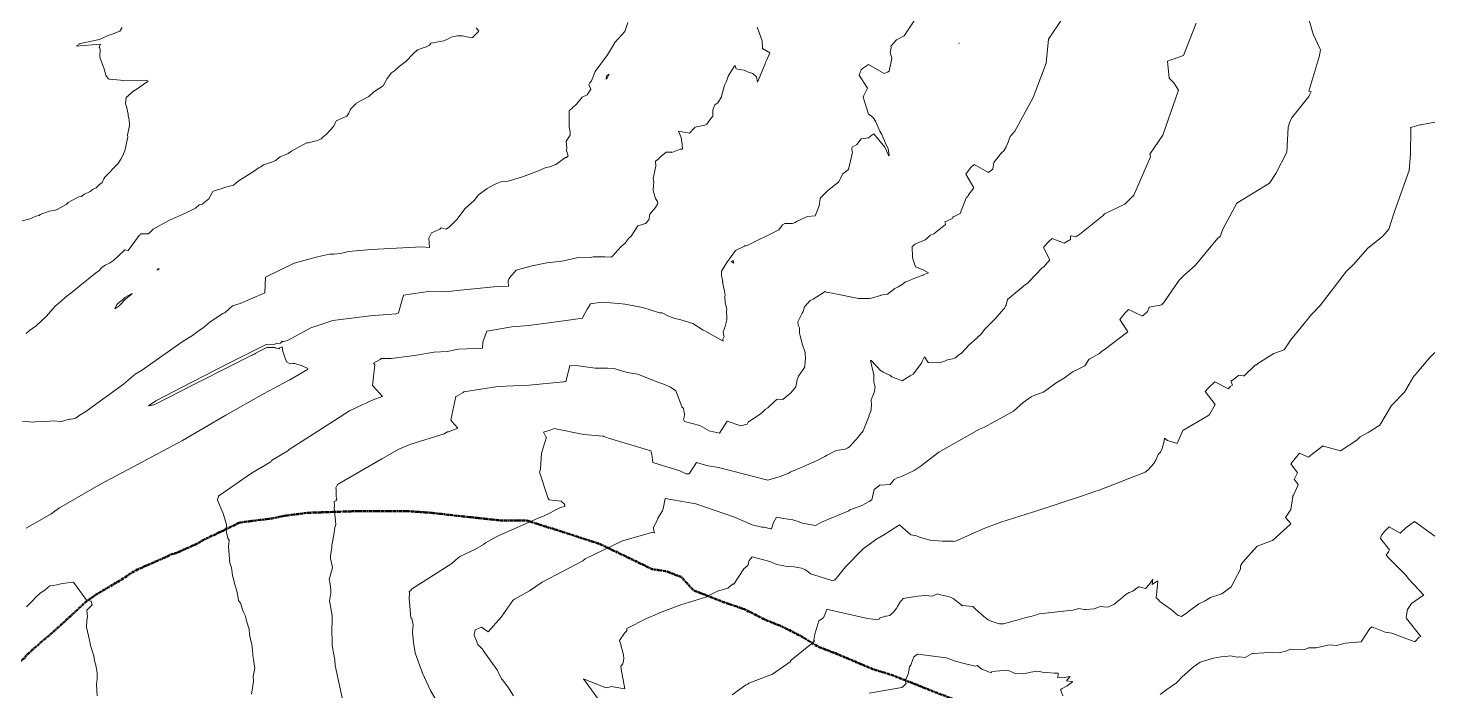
# Model space of a CAD drawing. Header units: metres. Extents: x 808604 to 810125, y 9157736 to 9158882.
# Drawn here: x 809714.7 to 810124.9, y 9158101.2 to 9158294.4 of the extents above; entities that cross this region are included whole.
import ezdxf

# ---------------------------------------------------------------- set-up
doc = ezdxf.new("R2010")
doc.units = ezdxf.units.M
doc.linetypes.add('ACAD_ISO08W100', pattern=[36, 24, -3, 6, -3])
doc.linetypes.add('PHANTOM2', pattern=[1.25, 0.625, -0.125, 0.125, -0.125, 0.125, -0.125])
doc.layers.add('AA L BOT', color=148, linetype='ACAD_ISO08W100')
doc.layers.add('C-TOPO-MAJR', color=9, linetype='Continuous')

msp = doc.modelspace()

# ---------------------------------------------------------------- linework, layer by layer
at = {"layer": 'AA L BOT', "color": 11, "linetype": 'PHANTOM2', "lineweight": 50, "flags": 128}
msp.add_lwpolyline([(809377.38, 9157742.54), (809375.76, 9157751.99), (809374.04, 9157764.51), (809373.86, 9157764.87), (809373.57, 9157767.57), (809373.46, 9157771.08), (809373.67, 9157772.34), (809373.45, 9157776.12), (809373.51, 9157790.1), (809373.53, 9157800.07), (809373.86, 9157810.93), (809373.55, 9157816.18), (809373.61, 9157816.98), (809373.51, 9157817.85), (809371.33, 9157827.13), (809364.39, 9157840.33), (809362.47, 9157843.08), (809356.08, 9157853.57), (809353.66, 9157859.44), (809353.48, 9157860.34), (809352.91, 9157865.09), (809352.88, 9157868.72), (809353.55, 9157874.19), (809353.74, 9157875.31), (809354.26, 9157875.46), (809357.28, 9157874.72), (809359.22, 9157873.83), (809363.82, 9157872.6), (809363.94, 9157873.83), (809364.82, 9157876.56), (809365.24, 9157875.76), (809365.95, 9157875.54), (809367.3, 9157879.42), (809367.87, 9157880.51), (809370.02, 9157885.43), (809373.55, 9157891.86), (809376.47, 9157896.13), (809379.58, 9157898.55), (809386, 9157901.88), (809389.42, 9157902.94), (809394.44, 9157903.37), (809408.46, 9157903.15), (809415.32, 9157903.32), (809422.92, 9157902.97), (809424.88, 9157903.1), (809438.9, 9157901.93), (809441.25, 9157901.86), (809438.8, 9157902.2), (809425.38, 9157903.82), (809413.95, 9157905.57), (809403.87, 9157907.05), (809395.06, 9157917.61), (809388.93, 9157917.81), (809383.84, 9157918.44), (809383.31, 9157918.7), (809388.26, 9157918.66), (809388.88, 9157918.78), (809395.42, 9157919.13), (809395.43, 9157919.14), (809395.47, 9157919.14), (809395.46, 9157919.14), (809395.51, 9157919.14), (809401.97, 9157919.62), (809406.46, 9157919.33), (809406.8, 9157919.44), (809408.19, 9157919.45), (809418.93, 9157918.63), (809419.7, 9157918.87), (809428.14, 9157918.68), (809431.45, 9157917.93), (809436.55, 9157917.45), (809446.69, 9157916.67), (809461.46, 9157915.12), (809464.45, 9157914.8), (809466.03, 9157914.82), (809475.8, 9157914.18), (809480.82, 9157913.4), (809482.36, 9157912.87), (809489.92, 9157911.18), (809493.86, 9157909.56), (809494.21, 9157909.35), (809503.76, 9157904.87), (809507.41, 9157903.38), (809512.32, 9157900.97), (809514.91, 9157900.36), (809515.19, 9157900.23), (809515.76, 9157900.17), (809517.52, 9157899.65), (809519.4, 9157899.32), (809520.11, 9157899.15), (809522.94, 9157897.95), (809523.57, 9157897.77), (809528.42, 9157895.12), (809529.57, 9157894.61), (809532.64, 9157893.67), (809535.09, 9157891.54), (809535.29, 9157891.45), (809538.74, 9157890.32), (809539.52, 9157889.6), (809548.07, 9157886.32), (809553.04, 9157883.92), (809553.85, 9157883.61), (809555.72, 9157883.82), (809556.11, 9157883.72), (809557.87, 9157882.94), (809559.42, 9157882.74), (809561.15, 9157882.82), (809562.28, 9157882.53), (809564.62, 9157882.26), (809565.78, 9157882.02), (809566.94, 9157881.97), (809571.46, 9157881.1), (809574.69, 9157880.21), (809578, 9157879.7), (809578.76, 9157879.71), (809578.89, 9157879.64), (809579.19, 9157879.62), (809579.93, 9157879.41), (809580.4, 9157879.48), (809582.72, 9157879.34), (809585.76, 9157880.16), (809588.06, 9157881.06), (809591.03, 9157882.7), (809602.28, 9157888.95), (809611.56, 9157893.82), (809620.54, 9157899.22), (809628.16, 9157903.47), (809628.51, 9157903.59), (809633.15, 9157905.92), (809643.96, 9157912.33), (809646.92, 9157914.86), (809649.7, 9157918.49), (809650.99, 9157922.47), (809651.27, 9157924.59), (809651.15, 9157926.79), (809650.3, 9157929.31), (809650.24, 9157929.62), (809649.95, 9157930.6), (809648.09, 9157934.28), (809648.15, 9157934.49), (809647.87, 9157936.21), (809645.82, 9157940.37), (809642.76, 9157949.73), (809642.05, 9157951.14), (809640.36, 9157955.89), (809639.45, 9157958.8), (809639.32, 9157959.05), (809638.93, 9157960.15), (809638.76, 9157960.94), (809637.61, 9157964.1), (809636.51, 9157966.44), (809636.23, 9157967.27), (809635.89, 9157968.02), (809635.43, 9157968.42), (809635.41, 9157968.96), (809631.67, 9157979.92), (809630.65, 9157986.44), (809630.45, 9157991.22), (809630.16, 9157993.36), (809629.87, 9157994.53), (809628, 9157998.44), (809627.97, 9157998.51), (809627.96, 9157998.55), (809628.01, 9158000.25), (809628.52, 9158001.98), (809628.46, 9158005.06), (809628.35, 9158005.49), (809627.89, 9158005.89), (809627.31, 9158008.43), (809627.16, 9158008.88), (809625.32, 9158011.71), (809625.43, 9158012.95), (809625.42, 9158013.07), (809625.44, 9158013.8), (809625.67, 9158013.95), (809625.83, 9158014.29), (809625.82, 9158015.87), (809625.63, 9158016.72), (809625.6, 9158017.01), (809625.21, 9158022.07), (809625.21, 9158022.09), (809625.21, 9158022.19), (809624.8, 9158024.01), (809624.82, 9158024.32), (809624.45, 9158025.3), (809624.61, 9158025.87), (809626, 9158034.49), (809626.03, 9158034.61), (809626.38, 9158036.73), (809626.02, 9158037.01), (809625.74, 9158037.12), (809625.73, 9158037.12), (809624.45, 9158035.46), (809625.72, 9158034.65), (809624.07, 9158034.84), (809623.12, 9158033.55), (809622.16, 9158032.45), (809621.84, 9158032.35), (809620.95, 9158031.53), (809620.66, 9158031.49), (809620.32, 9158031.33), (809620.02, 9158031.24), (809619.84, 9158031.33), (809619.66, 9158031.35), (809619.03, 9158032.08), (809616.7, 9158033.85), (809616.29, 9158034.21), (809616.2, 9158034.24), (809616.1, 9158034.35), (809615.83, 9158034.5), (809611.52, 9158038.06), (809611.32, 9158038.37), (809611.97, 9158040.76), (809611.97, 9158040.76), (809612.78, 9158041.18), (809612.52, 9158041.67), (809612.06, 9158041.52), (809609.8, 9158039.68), (809607.38, 9158041.74), (809607.38, 9158041.74), (809607.38, 9158041.74), (809607.38, 9158041.74), (809608.18, 9158044.38), (809608.18, 9158044.6), (809608.37, 9158044.93), (809613.09, 9158050.78), (809613.1, 9158050.8), (809613.81, 9158051.29), (809616.84, 9158050.82), (809616.94, 9158050.75), (809616.94, 9158050.75), (809616.94, 9158050.74), (809622.44, 9158046.13), (809622.74, 9158045.62), (809622.9, 9158045.28), (809623.74, 9158044.71), (809624.4, 9158044.05), (809625.19, 9158043.86), (809624.88, 9158043.47), (809625.35, 9158042.75), (809626.96, 9158042.88), (809626.87, 9158043.56), (809627.16, 9158044), (809627.32, 9158045.49), (809629.05, 9158046.74), (809629.12, 9158046.64), (809630.71, 9158046.28), (809632.29, 9158045.53), (809632.76, 9158045.52), (809633.22, 9158045.3), (809634.53, 9158045.2), (809636.56, 9158044.38), (809637.54, 9158043.27), (809637.93, 9158041.08), (809638.39, 9158040.17), (809638.42, 9158040.07), (809638.43, 9158040.06), (809638.48, 9158040.06), (809638.66, 9158040.15), (809637.93, 9158041.08), (809639.39, 9158040.48), (809639.44, 9158040.51), (809640.41, 9158042.12), (809640.45, 9158042.28), (809641.01, 9158043.1), (809641.29, 9158043.79), (809642.04, 9158045.11), (809642.93, 9158045.83), (809643.17, 9158047.15), (809643.3, 9158048.62), (809643.33, 9158049.73), (809643.52, 9158050.09), (809643.68, 9158050.48), (809645.72, 9158051.09), (809645.74, 9158051.12), (809645.79, 9158051.15), (809648.09, 9158051.21), (809648.15, 9158051.25), (809648.84, 9158051.09), (809649.47, 9158050.72), (809649.73, 9158050.95), (809649.74, 9158050.96), (809651.13, 9158053.51), (809653.05, 9158054.05), (809655.07, 9158055.54), (809658.22, 9158058.24), (809658.42, 9158058.75), (809659.48, 9158060.49), (809659.82, 9158060.82), (809660.87, 9158062.02), (809661.29, 9158062.23), (809662.01, 9158063), (809663.97, 9158064.01), (809665.45, 9158065.54), (809667.33, 9158066.45), (809668.34, 9158067.08), (809672.91, 9158070.89), (809681.89, 9158079.45), (809681.79, 9158083.02), (809688.49, 9158089.2), (809688.66, 9158089.31), (809692.87, 9158093.02), (809693.06, 9158093.25), (809703.72, 9158102.61), (809703.95, 9158102.78), (809704.13, 9158103.15), (809708.81, 9158107.2), (809709.08, 9158107.27), (809709.26, 9158107.53), (809711.01, 9158108.5), (809711.48, 9158109.06), (809713.85, 9158110.97), (809713.87, 9158111.34), (809715.63, 9158112.91), (809715.76, 9158113.09), (809722.57, 9158118.92), (809731.38, 9158127.04), (809734.05, 9158129.02), (809742.99, 9158134.32), (809744.68, 9158135.57), (809746.59, 9158136.6), (809755.09, 9158140.34), (809756.3, 9158140.98), (809757.83, 9158141.4), (809763.95, 9158144.12), (809765.68, 9158145.19), (809770.77, 9158147.57), (809776.41, 9158150.3), (809785.7, 9158151.46), (809789.53, 9158152.28), (809796.35, 9158153.14), (809803.47, 9158153.37), (809811.67, 9158153.65), (809816.05, 9158153.65), (809824.8, 9158153.65), (809832.45, 9158153.1), (809842.02, 9158152.01), (809852.41, 9158150.91), (809860.07, 9158150.91), (809881.32, 9158144.07), (809889.79, 9158140.01), (809896.63, 9158136.7), (809900.76, 9158136.09), (809905.16, 9158134.4), (809908.7, 9158130.53), (809917.54, 9158127.07), (809923.6, 9158124.99), (809929.84, 9158121.87), (809934.52, 9158119.96), (809939.72, 9158117.37), (809943.85, 9158114.84), (809945.09, 9158114.08), (809950.12, 9158112.17), (809955.84, 9158109.74), (809961.21, 9158107.49), (809966.75, 9158105.76), (809972.47, 9158103.51), (809979.4, 9158100.74), (809984.43, 9158098.83), (809992.06, 9158093.6), (809999.66, 9158086.89), (810007.15, 9158080.28), (810015.53, 9158073.67), (810023.9, 9158066.84), (810033.82, 9158061.33), (810037.24, 9158059.02), (810044.73, 9158052.52), (810041.58, 9158052.69), (810051.94, 9158046.19), (810059.55, 9158041.02), (810066.16, 9158034.85), (810069.79, 9158032.76), (810081.25, 9158026.15), (810084.78, 9158024.49), (810091.63, 9158018.84), (810098.86, 9158014.96), (810104.15, 9158012.32), (810109.44, 9158008.44), (810116.84, 9158004.74), (810123.19, 9158001.57), (810124.92, 9158000.48)], dxfattribs=at)
at = {"layer": 'C-TOPO-MAJR', "color": 9, "linetype": 'Continuous', "lineweight": 5}
for points, elevation in [([(809856.21, 9158099.81), (809854.53, 9158102.37), (809852.86, 9158104.53), (809852.73, 9158104.73), (809851.46, 9158107.34), (809851.35, 9158107.46), (809847.39, 9158113), (809847.26, 9158113.26), (809845.83, 9158114.75), (809845.74, 9158114.97), (809845.63, 9158115.15), (809845.59, 9158115.34), (809844.78, 9158117.43), (809844.75, 9158117.61), (809845.02, 9158119.03), (809845.97, 9158119.37), (809846.88, 9158119.77), (809848.78, 9158118.44), (809852.61, 9158122.67), (809856.05, 9158127.56), (809856.5, 9158127.91), (809860.84, 9158130.39), (809864.55, 9158132.88), (809876.44, 9158139.11), (809877.15, 9158139.66), (809887.96, 9158144.98), (809896.56, 9158147.41), (809897.28, 9158147.26), (809897.3, 9158147.28), (809896.99, 9158148.78), (809898.23, 9158151.08), (809898.35, 9158151.57), (809899.69, 9158153.67), (809899.89, 9158154.31), (809900.4, 9158157.32), (809909.42, 9158155.78), (809920.65, 9158151.87), (809925.79, 9158149.66), (809928.66, 9158148.96), (809929.35, 9158148.92), (809931.18, 9158148.48), (809931.42, 9158148.48), (809932.07, 9158150.32), (809932.92, 9158151.87), (809934.1, 9158151.68), (809934.33, 9158151.61), (809937.66, 9158151.09), (809939.22, 9158150.63), (809940.5, 9158150.06), (809944.23, 9158149.39), (809944.5, 9158149.52), (809946.03, 9158150.43), (809953.97, 9158153.68), (809954.34, 9158154.03), (809955.14, 9158154.24), (809957.84, 9158155.26), (809959.93, 9158156.41), (809960.75, 9158156.95), (809961.39, 9158159.93), (809963.01, 9158161.23), (809966.07, 9158161.38), (809966.94, 9158162.49), (809967.27, 9158162.81), (809968.34, 9158163.39), (809968.83, 9158163.49), (809969.58, 9158163.78), (809973.03, 9158165.46), (809974.8, 9158166.6), (809980.28, 9158170.76), (809992.16, 9158177.51), (809993.57, 9158178.11), (810002.04, 9158182.76), (810004.85, 9158185.26), (810007.22, 9158186.98), (810007.75, 9158187.27), (810010.68, 9158188.32), (810011.2, 9158188.57), (810014.48, 9158191.03), (810017.08, 9158192.53), (810017.31, 9158192.8), (810019.41, 9158194.34), (810020.34, 9158194.69), (810022.85, 9158196), (810024.05, 9158197.78), (810024.3, 9158197.99), (810027.1, 9158199.58), (810027.72, 9158200.16), (810028.48, 9158200.62), (810035.42, 9158205.88), (810033.03, 9158209.46), (810034.63, 9158211.46), (810035.54, 9158212.43), (810039.61, 9158210.43), (810039.7, 9158210.55), (810039.83, 9158210.65), (810041.14, 9158211.84), (810041.63, 9158212.93), (810041.59, 9158213.12), (810045.3, 9158213.78), (810045.51, 9158214.05), (810045.76, 9158214.31), (810045.92, 9158214.41), (810050.32, 9158220.9), (810051.69, 9158222.31), (810055.01, 9158225.26), (810061.58, 9158233.15), (810062.3, 9158233.72), (810063.12, 9158235.79), (810067.16, 9158243.38), (810076.66, 9158249.26), (810078.52, 9158252.06), (810081.72, 9158258.25), (810082.12, 9158265.57), (810082.51, 9158266.82), (810083.14, 9158268.22), (810088.15, 9158274.47), (810088.35, 9158275), (810088.86, 9158275.93), (810088.18, 9158276.04), (810091.05, 9158285.78), (810091.15, 9158285.94), (810091.59, 9158288.08), (810091.35, 9158288.49), (810089.45, 9158292.69), (810086.43, 9158303.32)], 2700), ([(809712.96, 9158238.21), (809715.2, 9158238.83), (809715.66, 9158239.05), (809716.94, 9158239.56), (809717.84, 9158239.84), (809718.19, 9158240.09), (809720.82, 9158241.08), (809722.22, 9158241.29), (809723.14, 9158241.57), (809725.75, 9158243.05), (809726.29, 9158243.55), (809727.19, 9158244.1), (809729.41, 9158245.22), (809730.11, 9158245.38), (809731.14, 9158246.06), (809732.74, 9158246.79), (809733.42, 9158247.36), (809734.5, 9158247.83), (809735.45, 9158248.81), (809736.22, 9158249.46), (809736.72, 9158250.47), (809737.06, 9158250.95), (809740.85, 9158254.88), (809741.72, 9158256.21), (809742.08, 9158256.9), (809742.87, 9158258.64), (809743.77, 9158262.65), (809743.67, 9158263.2), (809744.18, 9158266.04), (809744.11, 9158267.78), (809743.87, 9158268.87), (809743.87, 9158269.38), (809743.37, 9158271.62), (809743.07, 9158272.37), (809743.29, 9158274.23), (809745.63, 9158276.26), (809745.88, 9158276.32), (809749.65, 9158278.97), (809749.06, 9158279.21), (809749.04, 9158279.3), (809742.57, 9158279.04), (809741.57, 9158279.22), (809738.31, 9158279.56), (809738.05, 9158279.78), (809737.29, 9158280.73), (809736.72, 9158282.89), (809736.63, 9158283), (809735.56, 9158285.97), (809735.66, 9158288.43), (809735.61, 9158288.62), (809735.35, 9158288.86), (809735.78, 9158289.76), (809728.66, 9158289.2), (809729.53, 9158289.64), (809729.42, 9158289.84), (809735.47, 9158291.15), (809735.65, 9158291.23), (809735.82, 9158291.3), (809738.18, 9158292.35), (809738.71, 9158292.51), (809741.39, 9158293.52), (809742.08, 9158294.65)], 2770), ([(809713.01, 9158179.8), (809716.04, 9158179.59), (809717.43, 9158179.74), (809718.79, 9158179.62), (809722.03, 9158179.91), (809724.07, 9158179.7), (809724.29, 9158179.71), (809726.7, 9158180.39), (809727.08, 9158180.4), (809727.77, 9158180.53), (809728.41, 9158180.69), (809728.41, 9158180.69), (809728.53, 9158180.74), (809729.41, 9158181.39), (809729.55, 9158181.46), (809731.48, 9158182.7), (809742.45, 9158190.66), (809745.87, 9158193.5), (809747.76, 9158194.62), (809759.87, 9158203.15), (809762.58, 9158204.84), (809764.62, 9158206.39), (809765.7, 9158207.07), (809767.73, 9158208.78), (809771.45, 9158211.24), (809772.12, 9158211.56), (809774.31, 9158213.45), (809776.47, 9158214.12), (809783.74, 9158217.21), (809783.85, 9158221.84), (809792.27, 9158225.88), (809799.03, 9158227.75), (809802.52, 9158228.49), (809803.77, 9158228.48), (809805.74, 9158228.76), (809808.06, 9158229.33), (809813.67, 9158229.77), (809814.69, 9158229.93), (809829.5, 9158230.68), (809831.68, 9158230.5), (809831.5, 9158233.18), (809832.32, 9158234.78), (809834.75, 9158235.78), (809835.12, 9158236.25), (809836.53, 9158235.84), (809837.59, 9158236.54), (809839.66, 9158238.61), (809842.11, 9158241.86), (809844.81, 9158244.27), (809845.87, 9158245.74), (809848.54, 9158247.69), (809850.82, 9158248.92), (809852.79, 9158249.69), (809854.63, 9158249.85), (809858.79, 9158251.1), (809863.47, 9158252.79), (809865.66, 9158253.81), (809866.78, 9158253.98), (809868.53, 9158254.69), (809871.4, 9158256.66), (809871.63, 9158256.75), (809872.16, 9158257.15), (809871.65, 9158258.77), (809871.78, 9158259.38), (809871.54, 9158261.44), (809872.74, 9158263.17), (809872.75, 9158264.22), (809872.47, 9158265.68), (809872.41, 9158270.29), (809872.44, 9158270.33), (809872.47, 9158270.36), (809874.57, 9158272.27), (809876.22, 9158274.28), (809877.66, 9158274.93), (809878.74, 9158276.61), (809878.17, 9158277.89), (809878.43, 9158278.46), (809879, 9158279.09), (809880.06, 9158281.79), (809883.6, 9158286.65), (809885.57, 9158289.84), (809885.71, 9158290.14), (809888.66, 9158293.4), (809889.58, 9158296.06)], 2750), ([(809714.05, 9158205.35), (809715.06, 9158206.23), (809717.03, 9158207.67), (809719.97, 9158210.44), (809722.59, 9158213.41), (809723.65, 9158214.22), (809726.07, 9158216.34), (809727.16, 9158217.11), (809729.71, 9158219.32), (809734.26, 9158223.02), (809735.26, 9158223.68), (809736.14, 9158224.63), (809737.14, 9158225.31), (809738.4, 9158225.89), (809739.54, 9158226.71), (809742.62, 9158229.6), (809742.8, 9158229.66), (809742.9, 9158229.79), (809743.88, 9158229.64), (809747.06, 9158233.97), (809747.36, 9158234.14), (809747.41, 9158234.48), (809749.74, 9158234.48), (809751.14, 9158235.77), (809755.66, 9158238.38), (809760.98, 9158240.63), (809763.47, 9158241.98), (809764.55, 9158242.95), (809765.35, 9158243.14), (809765.38, 9158243.08), (809767.32, 9158244.7), (809768.5, 9158246.77), (809768.88, 9158246.96), (809771.21, 9158247.67), (809771.88, 9158247.92), (809774.6, 9158248.6), (809775.88, 9158249.79), (809780.41, 9158252.59), (809782.05, 9158253.82), (809782.48, 9158253.97), (809783.31, 9158254.59), (809786.22, 9158255.58), (809786.77, 9158255.83), (809788.14, 9158256.94), (809789.16, 9158257.29), (809790.49, 9158257.88), (809791.43, 9158258.52), (809795.86, 9158260.96), (809796.42, 9158261.02), (809798.15, 9158261.45), (809798.74, 9158261.55), (809800.15, 9158262.12), (809800.6, 9158262.68), (809801.6, 9158263.41), (809803.79, 9158265.86), (809804.51, 9158267.38), (809807.62, 9158268.72), (809808.23, 9158269.59), (809808.72, 9158270.83), (809810.19, 9158272.37), (809810.38, 9158272.43), (809810.57, 9158272.66), (809814.04, 9158274.45), (809815.52, 9158275.86), (809818.2, 9158277.58), (809818.34, 9158277.76), (809819.39, 9158279.72), (809820.62, 9158281.42), (809821.47, 9158281.96), (809822.84, 9158283.23), (809824.82, 9158284.66), (809827.04, 9158287), (809828.2, 9158288.05), (809830.78, 9158288.96), (809831.67, 9158289.41), (809832.13, 9158290.05), (809835.92, 9158290.76), (809836.95, 9158291.17), (809838, 9158291.74), (809839.82, 9158292.14), (809841.26, 9158292.16), (809844.01, 9158291.6), (809844.26, 9158291.65), (809845.71, 9158293.12), (809846.1, 9158293.58), (809845.32, 9158294.49)], 2760), ([(809714.07, 9158148.66), (809721.37, 9158152.84), (809722.49, 9158153.56), (809723.85, 9158154.62), (809735.76, 9158161.43), (809746.77, 9158167.3), (809759.7, 9158174.22), (809772.33, 9158181.61), (809783.27, 9158187.79), (809790.58, 9158191.72), (809790.95, 9158191.88), (809796.16, 9158194.86), (809796.17, 9158194.93), (809796.28, 9158195.24), (809794.57, 9158196), (809792.41, 9158196.61), (809791.88, 9158196.62), (809791.08, 9158196.51), (809790, 9158197.11), (809788.96, 9158200.12), (809788.73, 9158201.55), (809787.96, 9158201.25), (809787.98, 9158200.96), (809786.72, 9158201.23), (809786.69, 9158201.31), (809784.25, 9158201.3), (809773.81, 9158196), (809762.98, 9158190.5), (809751.45, 9158184.59), (809749.72, 9158184.3), (809751.86, 9158185.77), (809762.64, 9158191.31), (809773.43, 9158196.83), (809784.08, 9158202.24), (809786.7, 9158202.27), (809786.71, 9158202.35), (809788.23, 9158202.58), (809788.72, 9158203.17), (809788.9, 9158203), (809788.9, 9158203), (809790.49, 9158203.49), (809797.13, 9158207.06), (809803.49, 9158209.17), (809814.4, 9158210.55), (809821.99, 9158211.11), (809822.71, 9158211.44), (809824.18, 9158216.59), (809832.05, 9158217.73), (809836.31, 9158217.63), (809838.1, 9158217.72), (809839.8, 9158217.98), (809850.51, 9158218.96), (809854.76, 9158219.2), (809854.67, 9158220.71), (809854.89, 9158221.2), (809855.17, 9158221.73), (809856.95, 9158223.9), (809856.95, 9158223.91), (809861.63, 9158225.11), (809865.91, 9158225.98), (809870.28, 9158226.45), (809875.19, 9158227.53), (809879.02, 9158227.65), (809879.44, 9158227.71), (809882.76, 9158227.76), (809882.84, 9158227.77), (809884.65, 9158227.65), (809885.01, 9158227.85), (809887.66, 9158230.77), (809888.77, 9158231.75), (809889.79, 9158233.14), (809890.51, 9158233.81), (809892.48, 9158236.83), (809892.49, 9158236.83), (809894.73, 9158237.51), (809895.72, 9158238.56), (809896.01, 9158240.18), (809897.67, 9158242.12), (809898.32, 9158243.33), (809898.25, 9158243.89), (809897.6, 9158244.75), (809896.93, 9158247.11), (809897.03, 9158248.74), (809897.18, 9158249.49), (809896.99, 9158250.61), (809897.72, 9158254.18), (809897.66, 9158255.59), (809898.61, 9158256.29), (809898.71, 9158256.52), (809899.17, 9158256.99), (809900.74, 9158258.26), (809902.31, 9158258.31), (809902.42, 9158258.2), (809904.86, 9158259.09), (809905.47, 9158259.18), (809905.43, 9158260.48), (809905.11, 9158262.51), (809904.29, 9158264.42), (809907.58, 9158263.77), (809908.97, 9158265.36), (809909.06, 9158265.36), (809909.14, 9158265.54), (809911.97, 9158266.17), (809912.62, 9158266.43), (809913.77, 9158268.06), (809914.37, 9158268.75), (809914.39, 9158270.57), (809914.94, 9158272.03), (809915.82, 9158272.64), (809916.84, 9158274.43), (809916.89, 9158274.59), (809916.91, 9158274.61), (809917.78, 9158277.8), (809918.31, 9158278.96), (809918.82, 9158280.44), (809920.58, 9158283.22), (809920.64, 9158283.47), (809920.74, 9158283.61), (809920.87, 9158283.45), (809921.13, 9158282.6), (809922.05, 9158282.36), (809923.51, 9158282.15), (809924.43, 9158281.69), (809926.04, 9158281.23), (809927.06, 9158280.26), (809927.37, 9158278.66), (809929.62, 9158284.01), (809929.66, 9158284.44), (809930.12, 9158285.21), (809930.98, 9158287.22), (809928.86, 9158288.53), (809928.69, 9158290.74), (809927.26, 9158294.7)], 2740), ([(809779.84, 9158100.3), (809780.39, 9158103.93), (809780.33, 9158105.47), (809780.76, 9158107.72), (809780.18, 9158111.65), (809780.1, 9158113.21), (809779.91, 9158114.7), (809779.67, 9158115.43), (809779.26, 9158117.64), (809779.09, 9158119.24), (809778.35, 9158121.61), (809778.09, 9158123.03), (809777.4, 9158124.31), (809776.56, 9158126.81), (809776, 9158127.54), (809775.59, 9158130.02), (809775.28, 9158131.24), (809774.8, 9158132.49), (809774.62, 9158133.51), (809774.27, 9158134.82), (809773.96, 9158137.18), (809773.45, 9158138.48), (809773.1, 9158143.3), (809773.26, 9158145.16), (809772.89, 9158145.75), (809772.49, 9158147.37), (809772.41, 9158148.08), (809772.56, 9158149.69), (809771.51, 9158152.97), (809769.89, 9158156.8), (809769.87, 9158157), (809770.18, 9158157.84), (809770.21, 9158157.95), (809770.28, 9158158.09), (809779.76, 9158164.69), (809785.4, 9158167.99), (809785.59, 9158168.34), (809790.39, 9158171.16), (809790.78, 9158171.6), (809802.68, 9158179.17), (809808.36, 9158182.87), (809812.23, 9158184.73), (809813.77, 9158185.27), (809813.75, 9158185.34), (809815.3, 9158186.04), (809817.9, 9158187.01), (809817.98, 9158187.05), (809817.99, 9158187.08), (809815.42, 9158189.91), (809815.44, 9158189.94), (809815.41, 9158189.96), (809815.25, 9158190.13), (809815.23, 9158190.16), (809815.22, 9158190.16), (809815.08, 9158190.28), (809815.75, 9158196.23), (809815.4, 9158196.73), (809817.3, 9158197.82), (809817.59, 9158198.1), (809820.5, 9158198.09), (809827.3, 9158198.98), (809833.1, 9158199.93), (809836.85, 9158200.17), (809840.17, 9158200.87), (809847.12, 9158201.14), (809847.21, 9158201.1), (809847.3, 9158202.83), (809848.46, 9158206.07), (809855.72, 9158207.36), (809860.72, 9158207.71), (809871.61, 9158209.21), (809876.33, 9158209.88), (809876.4, 9158210.13), (809877.74, 9158212.45), (809877.8, 9158212.57), (809878.67, 9158214.05), (809879.11, 9158214.1), (809879.17, 9158214.1), (809882.18, 9158214.49), (809887.9, 9158214), (809888.64, 9158213.99), (809893.91, 9158212.96), (809898.8, 9158211.43), (809899.55, 9158211.41), (809901.22, 9158210.55), (809902.99, 9158209.83), (809905.06, 9158209.41), (809908.47, 9158208.29), (809911.56, 9158206.36), (809912.05, 9158206.13), (809917.33, 9158203.16), (809917.23, 9158203.71), (809917.7, 9158204.5), (809917.49, 9158205.06), (809917.39, 9158205.92), (809917.94, 9158207.4), (809918.42, 9158209.4), (809918.47, 9158210.16), (809918.32, 9158211.76), (809918.39, 9158212.52), (809917.92, 9158214.3), (809917.85, 9158216.02), (809917.91, 9158216.77), (809917.8, 9158217.12), (809917.25, 9158219.94), (809917.26, 9158220.1), (809917.18, 9158220.33), (809917.22, 9158220.49), (809916.9, 9158222.35), (809916.85, 9158223.55), (809918.47, 9158226.13), (809920.91, 9158229.55), (809923.54, 9158230.84), (809923.75, 9158231.07), (809924.14, 9158230.98), (809933.58, 9158235.65), (809934.64, 9158237.1), (809935.31, 9158237.51), (809937.61, 9158237.5), (809938.34, 9158237.77), (809938.79, 9158238.07), (809941.92, 9158239.5), (809944.24, 9158239.69), (809945.39, 9158242.57), (809945.64, 9158244.73), (809945.81, 9158245.02), (809947.85, 9158247.07), (809950.95, 9158249.48), (809952.27, 9158251.98), (809952.36, 9158252.06), (809953.87, 9158253.24), (809955.11, 9158258.23), (809954.9, 9158258.9), (809954.89, 9158259.36), (809954.95, 9158259.7), (809956.39, 9158260.52), (809957.59, 9158262.17), (809959.77, 9158262.4), (809960.71, 9158263.21), (809961.33, 9158263.56), (809961.34, 9158263.63), (809964.52, 9158259.72), (809965.6, 9158257.35), (809965.76, 9158257.15), (809965.81, 9158257.33), (809965.47, 9158259.37), (809964.91, 9158260.43), (809963.67, 9158263.39), (809963.01, 9158264.39), (809961.91, 9158267.12), (809961.33, 9158268.05), (809960.54, 9158268.86), (809959.75, 9158269.38), (809958.16, 9158274.32), (809958.31, 9158274.57), (809959.43, 9158276.96), (809959.26, 9158277.19), (809957, 9158280.68), (809957.63, 9158282.29), (809957.95, 9158282.67), (809959.74, 9158283.85), (809964.29, 9158281.17), (809965.26, 9158281.55), (809965.8, 9158281.89), (809966.54, 9158285.62), (809966.1, 9158287.31), (809966.33, 9158288.75), (809966.28, 9158289.3), (809966.48, 9158289.33), (809967.94, 9158291.01), (809970.19, 9158292.19), (809973.24, 9158296.87)], 2730), ([(809806.49, 9158097.85), (809804.18, 9158108.63), (809804.09, 9158110.3), (809803.51, 9158113.34), (809803.36, 9158114.65), (809803.21, 9158119.67), (809803.37, 9158121.15), (809803.34, 9158123.2), (809802.56, 9158127.45), (809802.95, 9158129.78), (809802.93, 9158130.63), (809802.68, 9158132.91), (809802.46, 9158133.67), (809803.1, 9158136.16), (809803.31, 9158136.71), (809803.43, 9158137.18), (809802.87, 9158139.8), (809802.8, 9158140.66), (809803.19, 9158142.9), (809803.19, 9158143.74), (809803.84, 9158146.7), (809804.08, 9158148.8), (809804.39, 9158149.72), (809803.95, 9158154.68), (809803.97, 9158155.14), (809803.88, 9158156.44), (809804.36, 9158156.63), (809804.67, 9158157.06), (809804.45, 9158157.86), (809804.49, 9158159.91), (809804.41, 9158160.37), (809804.92, 9158161.34), (809817.78, 9158168.88), (809822.79, 9158171.68), (809826.27, 9158173.15), (809836.02, 9158176.12), (809837, 9158176.71), (809837.21, 9158176.72), (809839.95, 9158177.82), (809838.22, 9158179.75), (809837.94, 9158180.19), (809839.35, 9158187.01), (809839.27, 9158187.06), (809839.48, 9158187.08), (809841.55, 9158188.16), (809841.77, 9158188.41), (809851.6, 9158189.92), (809860.8, 9158190.37), (809870.76, 9158191.3), (809870.87, 9158191.29), (809871.2, 9158191.39), (809871.46, 9158191.31), (809872.65, 9158196.06), (809875.2, 9158195.98), (809880.05, 9158195.27), (809883.67, 9158195.34), (809885.58, 9158195.22), (809886.44, 9158194.91), (809889.41, 9158194.07), (809892.46, 9158193.5), (809897.98, 9158191.26), (809899.72, 9158190.76), (809901.98, 9158189.72), (809903.53, 9158188.7), (809905.32, 9158184.09), (809905.29, 9158183.92), (809905.84, 9158183.66), (809905.89, 9158182.86), (809906.04, 9158181.89), (809905.98, 9158181.07), (809905.78, 9158180.32), (809906.07, 9158179.72), (809910.51, 9158178.57), (809913.32, 9158177.06), (809913.62, 9158176.96), (809916.28, 9158176.36), (809918.57, 9158179.87), (809922.55, 9158178.48), (809924.34, 9158179.01), (809924.62, 9158179.52), (809926.76, 9158181.02), (809928.44, 9158182.05), (809929.75, 9158183.31), (809930.36, 9158183.71), (809932.71, 9158185.92), (809933.2, 9158186.22), (809934.73, 9158186.11), (809937.09, 9158188.09), (809938.55, 9158189.82), (809938.9, 9158191.98), (809939.15, 9158192.51), (809939.29, 9158192.98), (809940.85, 9158195.18), (809941.14, 9158195.67), (809941.3, 9158197.6), (809941.36, 9158197.89), (809941.26, 9158199.82), (809941.21, 9158200.14), (809940.45, 9158202.14), (809939.83, 9158204.76), (809939.59, 9158205.49), (809939.61, 9158207.01), (809939.28, 9158207.81), (809939.18, 9158208.82), (809940.42, 9158211.35), (809940.7, 9158211.8), (809941.09, 9158213.21), (809941.13, 9158213.28), (809942.7, 9158214.99), (809943.63, 9158215.44), (809947.14, 9158217.64), (809947.69, 9158217.34), (809947.75, 9158217.32), (809949.2, 9158217.16), (809949.6, 9158217.05), (809956.86, 9158215.61), (809957.05, 9158215.59), (809960.07, 9158215.61), (809960.58, 9158215.7), (809963.22, 9158216.52), (809963.23, 9158216.53), (809963.23, 9158216.53), (809965.15, 9158216.82), (809965.3, 9158216.88), (809967.39, 9158218.56), (809968.39, 9158218.96), (809969.85, 9158219.84), (809970.5, 9158220.43), (809971.18, 9158220.61), (809973.43, 9158221.63), (809975.66, 9158222.43), (809975.79, 9158222.5), (809977.24, 9158223.07), (809975.72, 9158224), (809973.48, 9158224.84), (809972.65, 9158227.14), (809972.54, 9158227.69), (809972.51, 9158230.79), (809973.36, 9158231.41), (809973.73, 9158231.61), (809976.25, 9158232.73), (809977.8, 9158234.02), (809978.83, 9158234.48), (809982.24, 9158237.13), (809982.11, 9158237.79), (809981.99, 9158237.98), (809982.57, 9158238.19), (809984.31, 9158239.03), (809984.47, 9158239.48), (809984.92, 9158239.63), (809986.45, 9158240.39), (809988.35, 9158245.13), (809988.6, 9158245.13), (809988.8, 9158245.67), (809989.38, 9158246.53), (809989.47, 9158246.56), (809990.45, 9158247.86), (809988.12, 9158251.83), (809989.47, 9158253.67), (809990.53, 9158254.64), (809994.72, 9158252.32), (809994.8, 9158252.38), (809994.88, 9158252.47), (809995.96, 9158253.35), (809996.27, 9158255.24), (809998.58, 9158258.06), (809999.18, 9158258.68), (809999.86, 9158259.8), (810000.48, 9158261.17), (810001.03, 9158262.8), (810002.43, 9158264.41), (810007.76, 9158274.22), (810011.56, 9158284.19), (810012.23, 9158291.2), (810016.44, 9158297.41)], 2720), ([(809833.8, 9158098.34), (809832.01, 9158101.3), (809829.63, 9158106.41), (809827.67, 9158111.97), (809827.57, 9158112.34), (809827.07, 9158115.31), (809826.8, 9158118.35), (809826.94, 9158120.44), (809826.57, 9158122.3), (809826.29, 9158122.54), (809825.93, 9158127.09), (809825.76, 9158127.92), (809825.85, 9158129.8), (809825.82, 9158130.06), (809826.49, 9158130.69), (809826.35, 9158130.79), (809826.42, 9158130.82), (809838.24, 9158138.31), (809839.36, 9158139.43), (809840.54, 9158140.34), (809844.89, 9158142.42), (809847.43, 9158143.87), (809848, 9158144.33), (809851.17, 9158146.13), (809863.58, 9158151.64), (809864.97, 9158152.12), (809869.93, 9158154.71), (809871.11, 9158154.95), (809871.16, 9158154.98), (809871.13, 9158155.44), (809871.21, 9158155.56), (809870.15, 9158156.51), (809866.59, 9158156.95), (809866.38, 9158157.23), (809866.34, 9158157.27), (809863.83, 9158165.02), (809864.04, 9158165.84), (809864.07, 9158165.9), (809864.07, 9158165.91), (809864.34, 9158170.48), (809865.79, 9158175.16), (809865.69, 9158175.27), (809864.95, 9158176.67), (809866.62, 9158177.09), (809868.09, 9158177.66), (809876.68, 9158175.98), (809882.34, 9158175.42), (809882.48, 9158175.36), (809882.86, 9158175.29), (809883.4, 9158175.1), (809883.96, 9158174.86), (809896.24, 9158171.16), (809896.57, 9158170.17), (809896.82, 9158167.78), (809904.7, 9158165.39), (809904.95, 9158165.29), (809906.57, 9158164.44), (809907.34, 9158164.47), (809907.4, 9158164.49), (809909.56, 9158167.77), (809912.23, 9158166.98), (809912.4, 9158166.9), (809915.97, 9158166.36), (809930.36, 9158162.67), (809934.02, 9158163.75), (809934.03, 9158163.75), (809936.5, 9158164.66), (809936.86, 9158164.93), (809939.42, 9158166.09), (809944.58, 9158168.29), (809945.01, 9158168.44), (809947.02, 9158169.54), (809947.46, 9158169.85), (809950.34, 9158171.33), (809952.95, 9158171.7), (809953.53, 9158171.99), (809953.75, 9158172.05), (809954.23, 9158172.37), (809956.82, 9158175.32), (809956.91, 9158175.45), (809958.17, 9158177.04), (809959.76, 9158180.95), (809959.95, 9158181.6), (809960.51, 9158183.05), (809960.65, 9158184.89), (809960.52, 9158185.68), (809960.57, 9158186.03), (809961.41, 9158188.2), (809961.65, 9158189.72), (809961.32, 9158191.21), (809961.34, 9158193.47), (809960.85, 9158195.28), (809960.84, 9158195.35), (809960.34, 9158197.5), (809960.41, 9158197.56), (809960.47, 9158197.54), (809960.5, 9158197.53), (809963.38, 9158194.54), (809963.62, 9158194.41), (809964.03, 9158194.09), (809965.96, 9158193.23), (809966.59, 9158192.78), (809969.59, 9158191.58), (809971.92, 9158193.08), (809972.81, 9158193.51), (809975.24, 9158196.75), (809975.29, 9158196.94), (809975.41, 9158197.25), (809976.12, 9158198.55), (809977.16, 9158196.95), (809977.24, 9158196.94), (809979.7, 9158197.02), (809980.5, 9158196.88), (809982.25, 9158197.45), (809982.79, 9158197.71), (809984.25, 9158197.97), (809985.12, 9158198.28), (809985.72, 9158198.86), (809986.94, 9158199.8), (809989.04, 9158202.04), (809991.42, 9158204.15), (809991.66, 9158204.42), (809992.45, 9158205.05), (809993.69, 9158206.66), (809996.94, 9158209.99), (809997.15, 9158210.27), (809997.35, 9158210.45), (809999.07, 9158212.45), (809999.42, 9158212.71), (809999.72, 9158213.5), (809999.91, 9158213.66), (810000.32, 9158215.28), (810005.58, 9158219.67), (810006.33, 9158220.18), (810006.52, 9158220.5), (810010.38, 9158224.59), (810010.91, 9158224.79), (810011.32, 9158225.41), (810012.64, 9158226.89), (810010.83, 9158230.48), (810010.86, 9158230.66), (810012.3, 9158232.21), (810013.29, 9158233.13), (810016.77, 9158231.76), (810018.61, 9158232.85), (810018.63, 9158233.67), (810018.58, 9158233.79), (810019.04, 9158233.91), (810020.21, 9158233.56), (810021.42, 9158234.38), (810028.17, 9158239.79), (810028.59, 9158240.31), (810034.5, 9158243.1), (810037.17, 9158245.7), (810041.96, 9158256.88), (810041.96, 9158257.04), (810041.84, 9158257.66), (810045.57, 9158263.24), (810050.17, 9158276.31), (810048.75, 9158278.44), (810047.44, 9158279.86), (810046.94, 9158284.76), (810051.64, 9158286.4), (810055.31, 9158295.85)], 2710), ([(809882.6, 9158096.54), (809876.61, 9158104.74), (809883.13, 9158102.12), (809884.1, 9158102.25), (809884.71, 9158102.5), (809888.69, 9158101.81), (809887.62, 9158107.51), (809887.54, 9158108.39), (809888.06, 9158109.09), (809888.35, 9158110.57), (809888.31, 9158111.73), (809887.6, 9158114.16), (809887.58, 9158114.46), (809887.11, 9158115.92), (809888.54, 9158118.05), (809889.23, 9158118.68), (809889.3, 9158119.37), (809894.98, 9158122.35), (809898.23, 9158123.65), (809898.84, 9158123.95), (809905.03, 9158126.33), (809912.6, 9158128.62), (809913.16, 9158129.05), (809914.89, 9158129.93), (809915.67, 9158130.25), (809918.76, 9158131.19), (809919.5, 9158131.88), (809920.25, 9158132.45), (809920.44, 9158132.32), (809923.36, 9158136.84), (809924.55, 9158137.78), (809924.91, 9158139.2), (809925.84, 9158140.32), (809930.96, 9158138.96), (809932.99, 9158138.04), (809935.05, 9158137.62), (809935.9, 9158137.52), (809937.04, 9158137.54), (809940.18, 9158136.96), (809941.17, 9158136.64), (809942.11, 9158135.93), (809942.82, 9158135.3), (809943.52, 9158135.12), (809949.39, 9158133.34), (809949.89, 9158133.57), (809950.27, 9158133.95), (809953.07, 9158137.4), (809955.27, 9158139.6), (809955.68, 9158140.1), (809958.13, 9158142.56), (809958.17, 9158142.6), (809961.79, 9158145.25), (809961.91, 9158145.35), (809963.73, 9158146.45), (809963.89, 9158146.53), (809968.76, 9158149.66), (809970.51, 9158148.02), (809972.1, 9158146.73), (809973.73, 9158146.43), (809974.65, 9158146.03), (809977.61, 9158145.17), (809977.84, 9158145.15), (809981.24, 9158144.81), (809984.41, 9158144.83), (809984.91, 9158144.74), (809993.17, 9158148.45), (809998.36, 9158150.38), (810007.56, 9158153.28), (810007.96, 9158153.45), (810021.91, 9158157.96), (810025.77, 9158159.37), (810026.99, 9158159.73), (810040.42, 9158165.01), (810041.35, 9158165.69), (810042.98, 9158167.46), (810043.66, 9158168.69), (810044.25, 9158170.1), (810044.9, 9158170.81), (810045.39, 9158171.87), (810046, 9158174.01), (810046.04, 9158174.85), (810046.98, 9158174.21), (810049.78, 9158173.3), (810051.46, 9158177.09), (810058.75, 9158181.36), (810059.17, 9158181.81), (810060.81, 9158184.71), (810057.89, 9158188.5), (810058.87, 9158189.55), (810060.72, 9158191.27), (810064.71, 9158189.31), (810065.26, 9158189.97), (810065.87, 9158190.31), (810065.48, 9158191.31), (810065.55, 9158191.66), (810065.82, 9158191.72), (810067.67, 9158193.18), (810067.8, 9158193.27), (810068.19, 9158193.18), (810069.02, 9158193.09), (810069.32, 9158193.02), (810072.64, 9158196.26), (810072.87, 9158196.29), (810073.18, 9158196.58), (810073.33, 9158196.64), (810077.99, 9158199.55), (810081.01, 9158200.63), (810082.96, 9158203.55), (810088.94, 9158210.98), (810091.43, 9158213.58), (810099.11, 9158223.59), (810101.26, 9158225.58), (810105.27, 9158230.14), (810109.71, 9158233.8), (810111.51, 9158235.79), (810113.16, 9158240.99), (810117.45, 9158252.88), (810117.84, 9158257.76), (810117.92, 9158264.97), (810117.8, 9158265.42), (810120.65, 9158266.24), (810120.85, 9158266.19), (810124.92, 9158267.01)], 2690), ([(809919.97, 9158100.09), (809923.92, 9158102.9), (809924.53, 9158103.2), (809924.87, 9158103.46), (809931.7, 9158106.09), (809936.86, 9158109.66), (809937.17, 9158110.16), (809942.87, 9158114.69), (809943.06, 9158114.79), (809944, 9158115.79), (809943.8, 9158116.02), (809944.14, 9158117.77), (809945.28, 9158121.59), (809945.53, 9158121.84), (809946.63, 9158122.52), (809946.65, 9158122.55), (809946.64, 9158122.55), (809947.62, 9158124.9), (809947.84, 9158124.94), (809959.46, 9158122.27), (809961.75, 9158121.99), (809962.86, 9158122.1), (809962.96, 9158122.39), (809964.74, 9158122.95), (809964.87, 9158123), (809965.92, 9158123.14), (809966.28, 9158123.44), (809967.01, 9158124.18), (809967.97, 9158125.39), (809968.23, 9158125.78), (809968.9, 9158126.96), (809969.9, 9158128.17), (809972.73, 9158128.61), (809973.11, 9158128.72), (809976.26, 9158129.01), (809976.3, 9158129.02), (809978.39, 9158128.82), (809978.44, 9158128.83), (809978.78, 9158128.97), (809979.91, 9158129.55), (809980.16, 9158129.45), (809981.56, 9158129.02), (809983.2, 9158128.73), (809984.46, 9158128.13), (809986.72, 9158126.37), (809987.05, 9158126.05), (809987.28, 9158126.06), (809990.15, 9158125.8), (809990.67, 9158125.31), (809990.93, 9158125.02), (809993.29, 9158122.97), (809993.36, 9158122.88), (809994.61, 9158121.88), (809995.69, 9158121.4), (809997.92, 9158120.73), (809999.16, 9158120.74), (810002.19, 9158121.64), (810003.1, 9158121.78), (810005.64, 9158122.59), (810007.1, 9158122.87), (810009.15, 9158123.44), (810009.55, 9158123.69), (810019.3, 9158124.7), (810020.76, 9158125.11), (810020.92, 9158125.17), (810021.04, 9158125.18), (810022.67, 9158124.9), (810023.1, 9158124.91), (810025.52, 9158125.17), (810027.28, 9158125.85), (810028.27, 9158125.68), (810029.58, 9158125.62), (810031.49, 9158126.46), (810032.55, 9158127.42), (810032.8, 9158127.59), (810034.81, 9158129.27), (810035.72, 9158129.85), (810036.81, 9158130.31), (810038.52, 9158131.58), (810038.72, 9158131.51), (810040.57, 9158131.05), (810041.72, 9158132.31), (810042.61, 9158133.62), (810042.7, 9158133.74), (810042.51, 9158132.2), (810044.03, 9158133.26), (810044.07, 9158133.3), (810044.08, 9158133.13), (810043.63, 9158128.32), (810044.11, 9158127.92), (810044.7, 9158127.25), (810048.05, 9158124.94), (810050.07, 9158123.15), (810050.15, 9158123.14), (810051.03, 9158122.85), (810052.92, 9158124.19), (810053.07, 9158124.36), (810056.07, 9158126.61), (810057.74, 9158127.34), (810059.51, 9158128.43), (810061.92, 9158129.18), (810062.82, 9158129.55), (810065.5, 9158131.59), (810068.21, 9158136.73), (810068.25, 9158137.63), (810068.95, 9158138.77), (810073.12, 9158143.43), (810077.58, 9158145.07), (810082.81, 9158149.77), (810082.87, 9158150.05), (810081.4, 9158151.79), (810082.96, 9158154.06), (810083.49, 9158157.75), (810083.4, 9158157.89), (810083.66, 9158158.26), (810085.05, 9158161.29), (810084.56, 9158162.09), (810083.89, 9158162.88), (810084.02, 9158163.04), (810084.89, 9158164.76), (810082.92, 9158167.45), (810085.41, 9158170.5), (810088.11, 9158169.34), (810088.16, 9158169.36), (810088.29, 9158169.54), (810092.15, 9158172.54), (810092.19, 9158172.51), (810092.21, 9158172.52), (810092.3, 9158172.48), (810092.43, 9158172.52), (810097.43, 9158171.23), (810102.17, 9158174.31), (810103.16, 9158175.29), (810105.44, 9158176.49), (810108.86, 9158178.63), (810112.31, 9158184.39), (810116.08, 9158188.28), (810118.81, 9158192.93), (810119.29, 9158193.42), (810123.38, 9158198.34), (810124.92, 9158199.88)], 2680), ([(810044.8, 9158100.11), (810046.71, 9158101.64), (810049.57, 9158103.59), (810051.18, 9158105.3), (810054.5, 9158108.22), (810055.16, 9158108.57), (810056.44, 9158109.57), (810060.32, 9158110.79), (810063.6, 9158111.3), (810063.82, 9158111.27), (810065.36, 9158111.41), (810067.29, 9158111), (810067.94, 9158111.14), (810069.57, 9158110.96), (810071.65, 9158112.07), (810072, 9158112.13), (810076.61, 9158112.39), (810079.49, 9158112.3), (810081.75, 9158112.89), (810082.85, 9158113.42), (810086.99, 9158113.25), (810088.08, 9158113.75), (810090.33, 9158113.77), (810094.08, 9158114.68), (810096.21, 9158114.49), (810098.76, 9158115.09), (810103.45, 9158115.48), (810105.96, 9158119.37), (810106.54, 9158119.93), (810110.45, 9158118.31), (810112.4, 9158118.06), (810119.12, 9158115.47), (810120.31, 9158116.87), (810120.83, 9158117.03), (810116.6, 9158122.32), (810116.56, 9158122.49), (810116.57, 9158122.68), (810116.95, 9158124.95), (810118.14, 9158126.67), (810121.6, 9158129.14), (810121.73, 9158129.14), (810117.25, 9158133.84), (810116.51, 9158134.84), (810111.45, 9158139.89), (810110.69, 9158140.82), (810111.42, 9158141.71), (810111.67, 9158142.37), (810109.05, 9158145.6), (810109.37, 9158146.62), (810110.22, 9158147.66), (810111.55, 9158149.05), (810114.82, 9158147.2), (810116.5, 9158148.78), (810118.94, 9158150.63), (810124.92, 9158146.33)], 2670), ([(809734.8, 9158099.74), (809734.65, 9158101.31), (809734.62, 9158103.13), (809734.84, 9158104.73), (809734.77, 9158106.33), (809734.38, 9158108.67), (809733.99, 9158109.96), (809733.87, 9158111.42), (809732.85, 9158114.44), (809732.58, 9158115.97), (809731.71, 9158119.8), (809731.8, 9158121.79), (809731.97, 9158122.79), (809731.81, 9158124.76), (809733.38, 9158126.33), (809733.08, 9158127.4), (809731.64, 9158127.64), (809727.85, 9158132.92), (809724.67, 9158132.51), (809722.1, 9158131.95), (809720.97, 9158131.84), (809719.59, 9158130.65), (809718.09, 9158129.61), (809716.86, 9158128.55), (809716.07, 9158127.54), (809714.17, 9158125.68)], 2740), ([(809959.98, 9158100.5), (809969.44, 9158102.15), (809969.9, 9158102.51), (809970.71, 9158103.34), (809970.45, 9158104.14), (809971.39, 9158106.35), (809971.4, 9158106.37), (809971.73, 9158108.2), (809972.09, 9158108.7), (809972.76, 9158110.65), (809972.95, 9158111), (809972.91, 9158111.04), (809974.08, 9158111.88), (809982.47, 9158110.83), (809984.51, 9158110.05), (809984.73, 9158110.01), (809987.21, 9158109.25), (809990.9, 9158108.43), (809991.39, 9158108.58), (809992.78, 9158107.51), (809995.53, 9158106.44), (809995.68, 9158106.88), (810000.35, 9158107.21), (810002.05, 9158106.49), (810002.64, 9158106.31), (810005.08, 9158106.15), (810007.05, 9158106.64), (810008.97, 9158106.94), (810009.55, 9158106.89), (810011.45, 9158106.51), (810011.85, 9158106.61), (810013.86, 9158106.38), (810015.08, 9158106.4), (810014.99, 9158104.98), (810016.77, 9158105.14), (810018.6, 9158105.43), (810017.74, 9158104.51), (810017.49, 9158104.16), (810019.16, 9158103.91), (810019.24, 9158103.91), (810019.21, 9158103.88), (810017.66, 9158102.71), (810016.08, 9158101.79), (810015.7, 9158101.44), (810015.84, 9158101.31), (810016.41, 9158099.75)], 2670)]:
    msp.add_lwpolyline(points, dxfattribs=dict(at, elevation=elevation))
for points, elevation in [([(809986.09, 9158289.9), (809986.2, 9158290.04), (809986.05, 9158290.02), (809986.09, 9158289.9)], 2730), ([(809883.77, 9158280.26), (809884.09, 9158280.97), (809883.31, 9158280.46), (809883.23, 9158279.53), (809883.6, 9158279.99), (809883.77, 9158280.26)], 2750), ([(809919.69, 9158226.36), (809920.5, 9158225.91), (809920.28, 9158226.7), (809919.69, 9158226.36)], 2730), ([(809752.4, 9158223.95), (809752.42, 9158223.91), (809752.85, 9158224.38), (809752.4, 9158224.14), (809752.32, 9158224.1), (809752.4, 9158223.95)], 2760), ([(809740.53, 9158213.89), (809739.91, 9158212.55), (809741.13, 9158213.39), (809741.38, 9158213.61), (809743.02, 9158215.4), (809744.71, 9158216.72), (809745.04, 9158217.08), (809744.61, 9158216.89), (809742.82, 9158215.85), (809742.59, 9158215.59), (809742.53, 9158215.52), (809740.78, 9158214.12), (809740.53, 9158213.89)], 2760), ([(809779.13, 9158198.7), (809779.16, 9158198.65), (809781.05, 9158199.57), (809781.04, 9158199.65), (809779.13, 9158198.7)], 2740)]:
    msp.add_lwpolyline(points, close=True, dxfattribs=dict(at, elevation=elevation))

doc.saveas('drawing.dxf')
